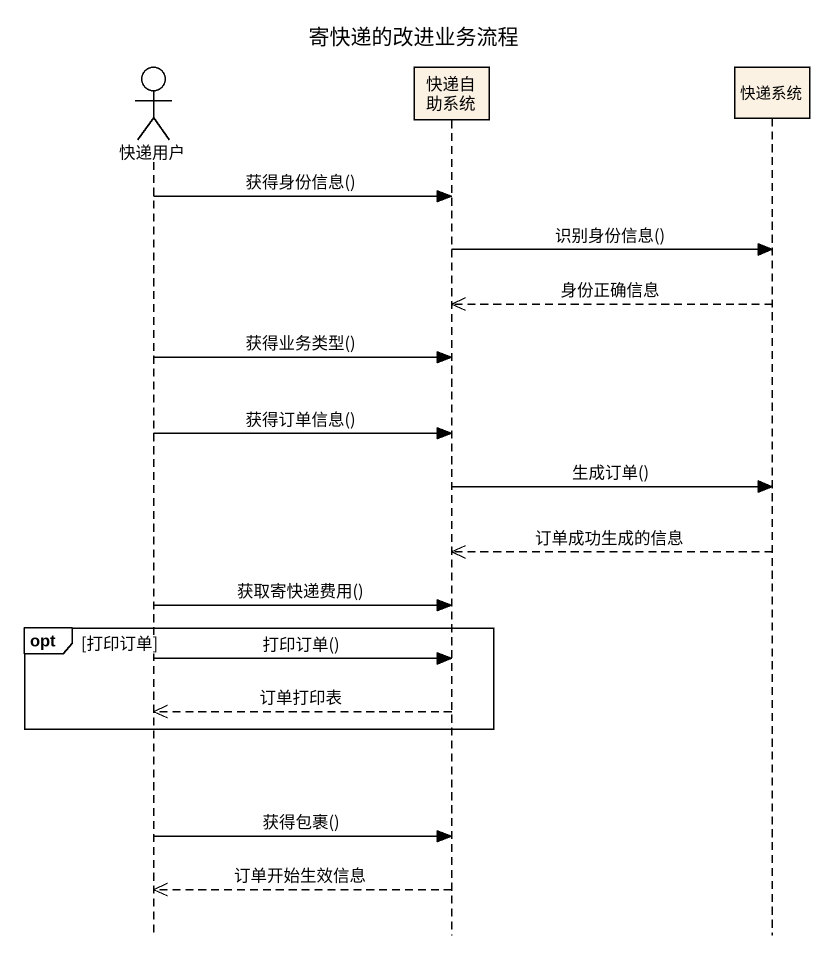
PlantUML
@startuml
title 寄快递的改进业务流程
hide footbox
actor 快递用户
participant 快递自助系统
participant 快递系统

快递用户 -> 快递自助系统 : 获得身份信息()
快递自助系统 -> 快递系统 : 识别身份信息()
快递系统 -->> 快递自助系统 : 身份正确信息
快递用户 -> 快递自助系统 : 获得业务类型()
快递用户 -> 快递自助系统 : 获得订单信息()
快递自助系统 -> 快递系统 : 生成订单()
快递系统 -->> 快递自助系统 : 订单成功生成的信息
快递用户 -> 快递自助系统 : 获取寄快递费用()
opt 打印订单
  快递用户 -> 快递自助系统 : 打印订单()
  快递自助系统 -->> 快递用户 : 订单打印表
end
快递用户 -> 快递自助系统 : 获得包裹()
快递自助系统 -->> 快递用户 : 订单开始生效信息
@enduml
